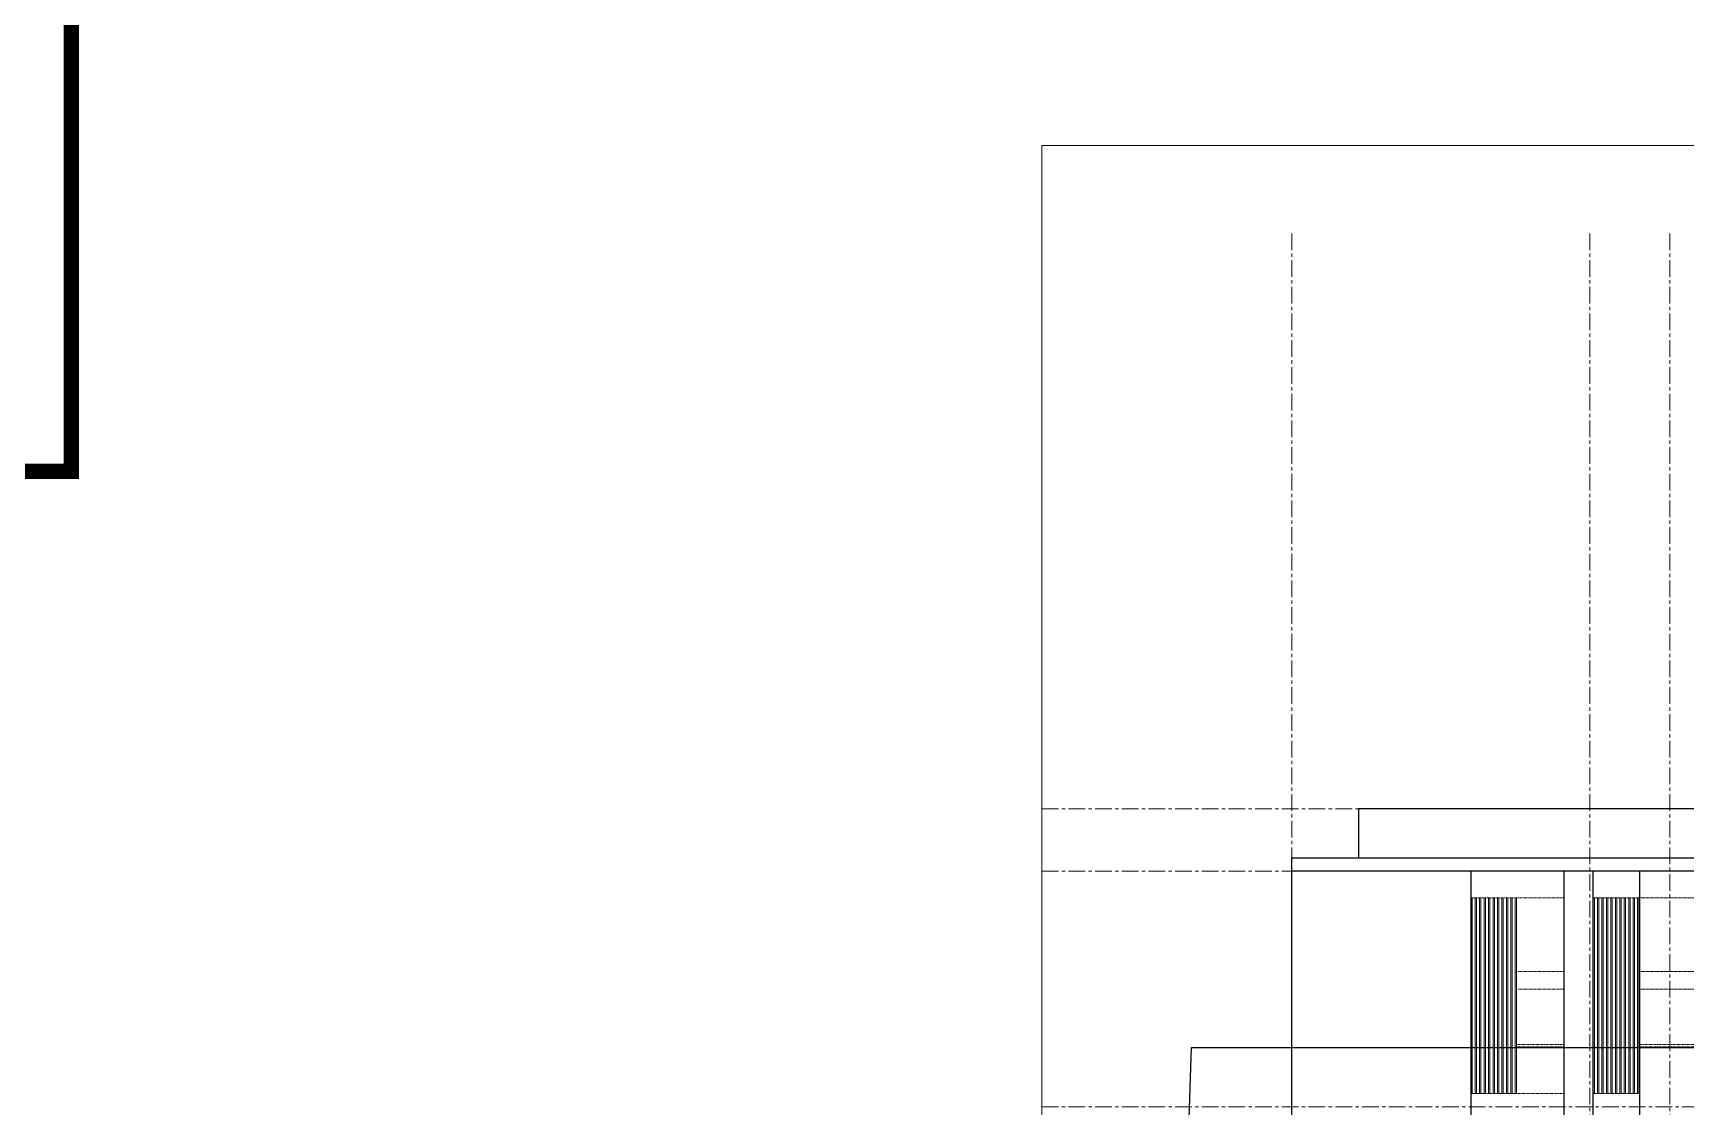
# Model space of a CAD drawing. Header units: millimetres. Extents: x -100356 to 314685, y 446 to 1273965.
# Drawn here: x 158910 to 196066, y 251686 to 275825 of the extents above; entities that cross this region are included whole.
import ezdxf
from ezdxf.xclip import XClip

# ---------------------------------------------------------------- set-up
doc = ezdxf.new("R2010")
doc.units = ezdxf.units.MM
doc.header["$XCLIPFRAME"] = 2
for name, pattern in [('20180221 BF$0$Core - tb$0$HIDDEN2', [0.1875, 0.125, -0.0625]), ('section$0$CENTER', [2, 1.25, -0.25, 0.25, -0.25]), ('section$0$Kume - Grid Line', [10.5, 6, -1.25, 2, -1.25])]:
    doc.linetypes.add(name, pattern=pattern)
doc.layers.get('DEFPOINTS').update_dxf_attribs({"lineweight": 13})
for name, color, linetype, lineweight in [('@LOUVER', 35, 'Continuous', 13), ('section$0$A-_ANOT----_D', 7, 'Continuous', 5), ('section$0$A-_FLORLEVL_E', 7, 'Continuous', 5), ('section$0$NKC_TRUC', 8, 'section$0$CENTER', 13)]:
    doc.layers.add(name, color=color, linetype=linetype, lineweight=lineweight)
doc.layers.add('NAM', color=3, linetype='Continuous')

# ---------------------------------------------------------------- blocks, each defined once
blk = doc.blocks.new('section$0$grid section')
at = {"layer": 'section$0$NKC_TRUC', "ltscale": 300}
for p, q in [((-141943.8707620346, 93800.00000000006), (-5.820766091346741e-11, 93800.00000000006)), ((-141943.8707620346, 92400.00000000006), (-5.820766091346741e-11, 92400.00000000006)), ((-141943.8707620346, 87100.00000000006), (0, 87100.00000000006))]:
    blk.add_line(p, q, dxfattribs=at)
blk = doc.blocks.new('LOUVER HIGH')
at = {"layer": '@LOUVER', "linetype": '20180221 BF$0$Core - tb$0$HIDDEN2', "ltscale": 100}
blk.add_lwpolyline([(0, 0), (30, 0), (30, 4399.636868177564), (0, 4399.636868177564)], close=True, dxfattribs=at)
blk = doc.blocks.new('*U455')
at = {"layer": '@LOUVER', "ltscale": 0.5}
blk.add_blockref('LOUVER HIGH', (-15, -2199.818434088782), dxfattribs=at)
blk = doc.blocks.new('*U456')
at = {"layer": '@LOUVER', "color": 0, "linetype": 'ByBlock', "lineweight": -2}
for p in [(0, 0), (100, 0), (200, 0), (300, 0), (400, 0), (500, 0), (600, 0), (700, 0), (800, 0), (900, 0), (1000, 0)]:
    blk.add_blockref('*U455', p, dxfattribs=at)
blk = doc.blocks.new('*U457')
at = {"layer": '@LOUVER', "ltscale": 0.5}
blk.add_blockref('LOUVER HIGH', (-15, -2199.818434088782), dxfattribs=at)
blk = doc.blocks.new('*U458')
at = {"layer": '@LOUVER', "color": 0, "linetype": 'ByBlock', "lineweight": -2}
for p in [(0, 0), (100, 0), (200, 0), (300, 0), (400, 0), (500, 0), (600, 0), (700, 0), (800, 0), (900, 0), (1000, 0)]:
    blk.add_blockref('*U457', p, dxfattribs=at)
blk = doc.blocks.new('skyvilla elevation 2')
at = {"layer": 'NAM', "elevation": 5.391421937420133e-07}
blk.add_lwpolyline([(-7824.402007065422, 0), (-7824.402007065364, -5300)], dxfattribs=at)
at = {"layer": 'NAM'}
for points in [[(-6774.876834749361, 0), (-6774.876834749302, -5300)], [(-6124.872497761971, 0), (-6124.872497761913, -5300)], [(-4024.872497761913, -5299.999999999942), (-4024.872497761971, 0)], [(0, 0), (5.820766091346741e-11, -5300)]]:
    blk.add_lwpolyline(points, dxfattribs=at)
at = {"layer": 'section$0$A-_ANOT----_D', "color": 8, "linetype": 'section$0$Kume - Grid Line', "ltscale": 10}
for points in [[(-6774.876834749361, -300), (-7824.402007065422, -300)], [(-4024.872497761971, -300), (-6124.872497761971, -300)]]:
    blk.add_lwpolyline(points, dxfattribs=at)
for points, elevation in [([(-7824.402007065422, -1350), (-9900.409678930766, -1350)], 5.391421937420133e-07), ([(-7824.402007065422, -1350), (-9900.409678930766, -1350)], -6.702445176650282e-05), ([(-7824.402007065422, -1400), (-9900.409678930766, -1400)], 5.391421937420133e-07), ([(-7824.402007065422, -1400), (-9900.409678930766, -1400)], -6.702445176650282e-05), ([(-5074.397670077975, -1350), (-6124.872497761971, -1350)], 7.914394654031954e-07), ([(-5074.397670077975, -1350), (-6124.872497761971, -1350)], -6.677215449484163e-05), ([(-5074.397670077975, -1400), (-6124.872497761971, -1400)], 7.914394654031954e-07), ([(-5074.397670077975, -1400), (-6124.872497761971, -1400)], -6.677215449484163e-05), ([(-9900.409678930766, -2647.367535882629), (-7824.402007065422, -2647.367535882629)], 5.391421937420133e-07), ([(-6124.872497761971, -2647.367535882629), (-5074.397670077975, -2647.367535882629)], 7.914394654031954e-07), ([(-9900.409678930766, -3047.367535882629), (-7824.402007065539, -3047.367535882629)], 5.391421937420133e-07), ([(-6124.872497761971, -3047.367535882629), (-5074.397670078091, -3047.367535882629)], 7.914394654031954e-07), ([(-9900.409678930708, -4699.999999999942), (-6774.876834749361, -4699.636868177622)], 5.391421937420133e-07), ([(-6124.872497761913, -4699.999999999942), (-4024.872497761913, -4699.999999999942)], 7.914394654031954e-07)]:
    blk.add_lwpolyline(points, dxfattribs=dict(at, elevation=elevation))
at = {"layer": '@LOUVER', "rotation": 180}
for name, p in [('*U458', (-6789.876834749419, -2499.818434088782, -2.522972716612092e-07)), ('*U456', (-4039.872497761971, -2499.818434088782))]:
    blk.add_blockref(name, p, dxfattribs=at)
blk = doc.blocks.new('elevation 2')
at = {"layer": 'NAM', "elevation": 1.582879005342607e-06}
blk.add_lwpolyline([(264864.6499901055, 675685.5137074485), (282714.598603445, 675685.5137074485), (282714.598603445, 675386.483604598), (264864.6499901055, 675386.483604598)], close=True, dxfattribs=at)
at = {"layer": 'NAM', "elevation": -6.598071495490154e-05}
blk.add_lwpolyline([(234714.5849338349, 675386.483604598), (234714.5849338349, 674285.5137074485), (281214.598603445, 674285.5137074491), (281214.598603445, 675386.483604598)], dxfattribs=at)
at = {"layer": 'section$0$NKC_TRUC', "ltscale": 300}
for p, q in [((274214.5240889503, 661353.1287414185, 6.706806565628018e-05), (274214.5240889502, 772473.7602410108, 6.706806565628018e-05)), ((276014.5240889503, 661353.1287414185, 6.706806565628018e-05), (276014.5240889502, 772473.7602410108, 6.706806565628018e-05)), ((282714.5240889503, 661353.1287414185, 6.706806565628018e-05), (282714.5240889502, 772473.7602410108, 6.706806565628018e-05))]:
    blk.add_line(p, q, dxfattribs=at)
at = {"layer": 'NAM'}
ref = blk.add_blockref('skyvilla elevation 2', (282714.5986034443, 686285.5137074483, 6.914647296558746e-05), dxfattribs=at)
XClip(ref).set_block_clipping_path([(2250.589181460615, -6634.4860418165335), (-51766.798589343, -6634.4860418165335), (-51766.798589343, 0), (-17849.94861333951, 0), (-17849.94861333951, -1400), (2425.3255650672945, -1400)])
blk.add_blockref('skyvilla elevation 2', (282714.5986034443, 680985.5137074483, 1.582879005343311e-06), dxfattribs=at)
at = {"layer": 'section$0$A-_FLORLEVL_E'}
ref = blk.add_blockref('section$0$grid section', (168667.902586061, 768085.5137074483, 1.582879005342607e-06), dxfattribs=dict(at, rotation=179.9999999999999))
XClip(ref).set_block_clipping_path([(-119666.1420795996, -2828.011258746905), (13434.162033715023, 108709.48435904487)])

msp = doc.modelspace()

# ---------------------------------------------------------------- linework, layer by layer
at = {"layer": 'DEFPOINTS', "const_width": 345.1428275112898, "elevation": 6.889417565665839e-05}
msp.add_lwpolyline([(17228.67075861309, 265975.5324385578), (17228.67075861309, 366757.2380718543), (159772.6585207755, 366757.2380718543), (159772.6585207755, 265975.5324385578)], close=True, dxfattribs=at)

# ---------------------------------------------------------------- block references
at = {"layer": 'NAM', "rotation": 180}
msp.add_blockref('elevation 2', (469918.6954856532, 932671.5028082561, -1.582879005342607e-06), dxfattribs=at)

doc.saveas('drawing.dxf')
